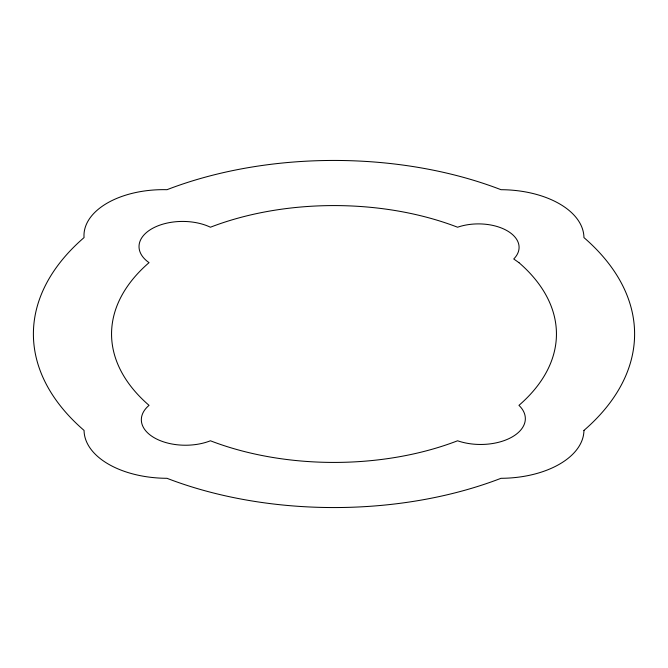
<?xml version="1.0" encoding="UTF-8"?>
<svg xmlns="http://www.w3.org/2000/svg" width="668" height="668" viewBox="0 0 668 668"><rect width="100%" height="100%" fill="white"/><g stroke="black" fill="none" stroke-linecap="round" stroke-linejoin="round"><path stroke-width="1" d="M518.952 262.649L513.742 258.984A40.639 23.463 0 0 0 506.878 230.594A40.639 23.463 0 0 0 457.58 227.22A222.444 128.423 0 0 0 210.42 227.22A43.587 25.167 0 0 0 151.786 228.798A43.587 25.167 0 0 0 149.047 262.649A222.444 128.423 0 0 0 149.047 405.351A44.155 25.493 0 0 0 154.275 437.765A44.155 25.493 0 0 0 210.42 440.78A222.444 128.423 0 0 0 457.58 440.78A44.723 25.818 0 0 0 512.239 436.905A44.723 25.818 0 0 0 518.952 405.351A222.444 128.423 0 0 0 518.952 262.649M583.941 430.417A300.6 173.546 0 0 0 583.941 237.583A83.533 48.221 0 0 0 501.008 189.695A300.6 173.546 0 0 0 166.992 189.695A79.467 45.883 0 0 0 84.059 237.583A300.6 173.546 0 0 0 84.059 430.417A83.533 48.221 0 0 0 166.992 478.305A300.6 173.546 0 0 0 501.008 478.305A83.533 48.221 0 0 0 583.941 430.417"/></g></svg>
